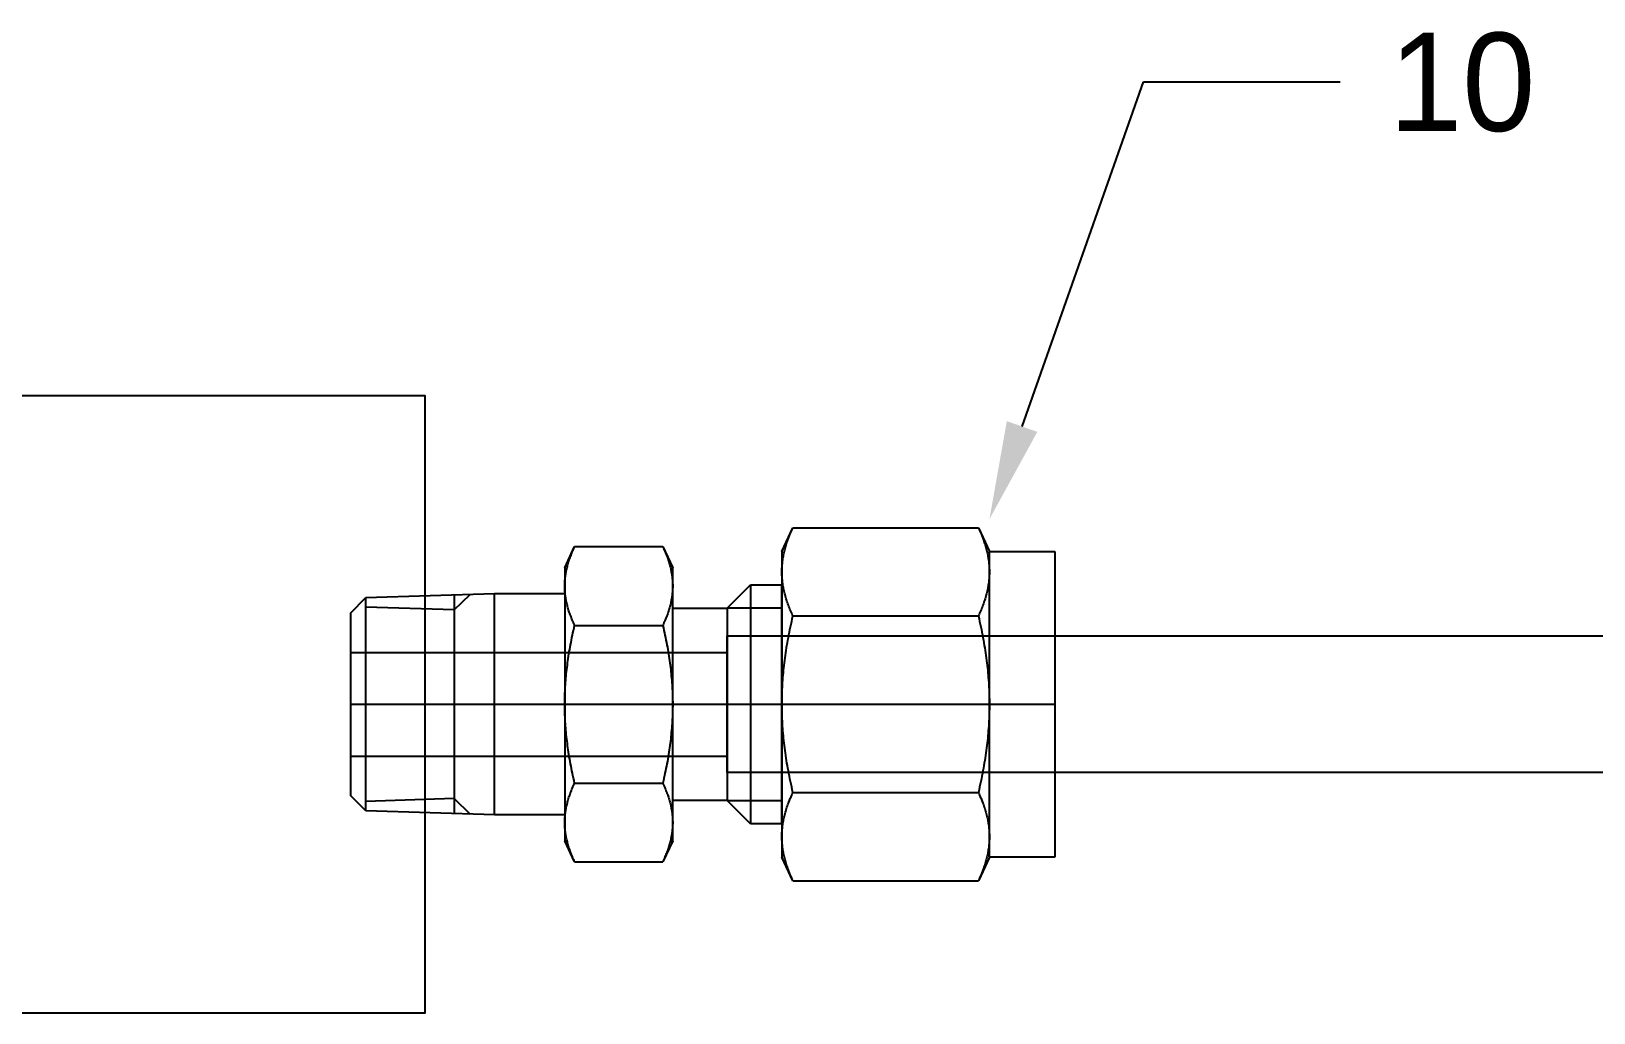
# Model space of a CAD drawing. Header units: inches. Extents: x 5.3 to 31.2, y 3.7 to 34.9.
# Drawn here: x 8.27 to 11.132, y 9.071 to 10.868 of the extents above; entities that cross this region are included whole.
import ezdxf
from ezdxf import colors
from ezdxf.entities.mleader import LeaderData, LeaderLine
from ezdxf.math import Vec2, Vec3

# ---------------------------------------------------------------- set-up
doc = ezdxf.new("R2010")
doc.units = ezdxf.units.IN
doc.header["$MEASUREMENT"] = 0
doc.linetypes.add('CENTER2', pattern=[28.575, 19.05, -3.175, 3.175, -3.175])
doc.linetypes.add('HIDDEN2', pattern=[4.7625, 3.175, -1.5875])
for name, color, linetype in [('.25 tubes', 170, 'Continuous'), ('NOTES', 1, 'Continuous'), ('Solenoids', 50, 'Continuous'), ('TRDETAIL2', 7, 'Continuous'), ('TRDETAIL3', 7, 'Continuous'), ('TRMODEL1', 7, 'Continuous'), ('TRMODEL3', 7, 'Continuous')]:
    doc.layers.add(name, color=color, linetype=linetype)

# ---------------------------------------------------------------- blocks, each defined once
blk = doc.blocks.new('SS-400-1-2')
at = {"layer": 'TRDETAIL2', "color": 6, "linetype": 'HIDDEN2'}
for p, q in [((-0.2321, 0), (-0.8321, 0)), ((-0.8321, 0), (-0.8321, -0.25)), ((-1.5221, -0.03), (-0.8321, -0.03)), ((-1.5221, -0.22), (-0.8321, -0.22)), ((-0.8321, -0.25), (-0.2321, -0.25))]:
    blk.add_line(p, q, dxfattribs=at)
at = {"layer": 'TRDETAIL3', "color": 4, "linetype": 'CENTER2'}
blk.add_line((-1.5221, -0.125), (-0.2321, -0.125), dxfattribs=at)
at = {"layer": 'TRMODEL1', "color": 7, "linetype": 'Continuous'}
for p, q in [((-0.7119, 0.1983), (-0.7321, 0.155)), ((-0.722, 0.1737), (-0.7228, 0.1714)), ((-0.7211, 0.1761), (-0.722, 0.1737)), ((-0.7203, 0.1785), (-0.7211, 0.1761)), ((-0.7193, 0.1809), (-0.7203, 0.1785)), ((-0.7184, 0.1833), (-0.7193, 0.1809)), ((-0.7174, 0.1858), (-0.7184, 0.1833)), ((-0.7164, 0.1882), (-0.7174, 0.1858)), ((-0.7153, 0.1907), (-0.7164, 0.1882)), ((-0.7142, 0.1932), (-0.7153, 0.1907)), ((-0.7131, 0.1958), (-0.7142, 0.1932)), ((-0.7119, 0.1983), (-0.7131, 0.1958)), ((-0.7119, 0.1983), (-0.3723, 0.1983)), ((-0.3711, 0.1958), (-0.3723, 0.1983)), ((-0.3521, 0.155), (-0.3723, 0.1983)), ((-0.37, 0.1932), (-0.3711, 0.1958)), ((-0.3689, 0.1907), (-0.37, 0.1932)), ((-0.3678, 0.1882), (-0.3689, 0.1907)), ((-0.3668, 0.1858), (-0.3678, 0.1882)), ((-0.3658, 0.1833), (-0.3668, 0.1858)), ((-0.3649, 0.1809), (-0.3658, 0.1833)), ((-0.364, 0.1785), (-0.3649, 0.1809)), ((-0.3631, 0.1761), (-0.364, 0.1785)), ((-0.3623, 0.1737), (-0.3631, 0.1761)), ((-0.3615, 0.1714), (-0.3623, 0.1737)), ((-1.1117, 0.1637), (-1.1297, 0.125)), ((-1.1199, 0.1439), (-1.1207, 0.1417)), ((-1.1191, 0.146), (-1.1199, 0.1439)), ((-1.1183, 0.1481), (-1.1191, 0.146)), ((-1.1175, 0.1503), (-1.1183, 0.1481)), ((-1.1166, 0.1525), (-1.1175, 0.1503)), ((-1.1157, 0.1547), (-1.1166, 0.1525)), ((-1.1147, 0.1569), (-1.1157, 0.1547)), ((-1.1138, 0.1591), (-1.1147, 0.1569)), ((-1.1127, 0.1614), (-1.1138, 0.1591)), ((-1.1117, 0.1637), (-1.1127, 0.1614)), ((-1.1117, 0.1637), (-0.9502, 0.1637)), ((-0.9491, 0.1614), (-0.9502, 0.1637)), ((-0.9321, 0.125), (-0.9502, 0.1637)), ((-0.9481, 0.1591), (-0.9491, 0.1614)), ((-0.9471, 0.1569), (-0.9481, 0.1591)), ((-0.9462, 0.1547), (-0.9471, 0.1569)), ((-0.9452, 0.1525), (-0.9462, 0.1547)), ((-0.9444, 0.1503), (-0.9452, 0.1525)), ((-0.9435, 0.1481), (-0.9444, 0.1503)), ((-0.9427, 0.146), (-0.9435, 0.1481)), ((-0.9419, 0.1439), (-0.9427, 0.146)), ((-0.9412, 0.1417), (-0.9419, 0.1439)), ((-0.7321, 0.1175), (-0.7321, 0.155)), ((-0.7298, 0.1441), (-0.7302, 0.1419)), ((-0.7294, 0.1463), (-0.7298, 0.1441)), ((-0.7289, 0.1485), (-0.7294, 0.1463)), ((-0.7285, 0.1508), (-0.7289, 0.1485)), ((-0.728, 0.153), (-0.7285, 0.1508)), ((-0.7274, 0.1553), (-0.728, 0.153)), ((-0.7269, 0.1576), (-0.7274, 0.1553)), ((-0.7263, 0.1598), (-0.7269, 0.1576)), ((-0.7256, 0.1621), (-0.7263, 0.1598)), ((-0.725, 0.1644), (-0.7256, 0.1621)), ((-0.7243, 0.1667), (-0.725, 0.1644)), ((-0.7235, 0.1691), (-0.7243, 0.1667)), ((-0.7228, 0.1714), (-0.7235, 0.1691)), ((-0.3607, 0.1691), (-0.3615, 0.1714)), ((-0.36, 0.1667), (-0.3607, 0.1691)), ((-0.3593, 0.1644), (-0.36, 0.1667)), ((-0.3586, 0.1621), (-0.3593, 0.1644)), ((-0.358, 0.1598), (-0.3586, 0.1621)), ((-0.3574, 0.1576), (-0.358, 0.1598)), ((-0.3568, 0.1553), (-0.3574, 0.1576)), ((-0.3563, 0.153), (-0.3568, 0.1553)), ((-0.3558, 0.1508), (-0.3563, 0.153)), ((-0.3553, 0.1485), (-0.3558, 0.1508)), ((-0.3549, 0.1463), (-0.3553, 0.1485)), ((-0.3545, 0.1441), (-0.3549, 0.1463)), ((-0.3541, 0.1419), (-0.3545, 0.1441)), ((-0.3521, 0.155), (-0.3521, 0.1175)), ((-0.2321, 0.155), (-0.3521, 0.155)), ((-0.2321, -0.405), (-0.2321, 0.155)), ((-1.1297, 0.0915), (-1.1297, 0.125)), ((-1.1276, 0.1152), (-1.128, 0.1133)), ((-1.1273, 0.1172), (-1.1276, 0.1152)), ((-1.1269, 0.1192), (-1.1273, 0.1172)), ((-1.1265, 0.1212), (-1.1269, 0.1192)), ((-1.126, 0.1232), (-1.1265, 0.1212)), ((-1.1255, 0.1253), (-1.126, 0.1232)), ((-1.125, 0.1273), (-1.1255, 0.1253)), ((-1.1245, 0.1293), (-1.125, 0.1273)), ((-1.1239, 0.1314), (-1.1245, 0.1293)), ((-1.1233, 0.1334), (-1.1239, 0.1314)), ((-1.1227, 0.1355), (-1.1233, 0.1334)), ((-1.1221, 0.1375), (-1.1227, 0.1355)), ((-1.1214, 0.1396), (-1.1221, 0.1375)), ((-1.1207, 0.1417), (-1.1214, 0.1396)), ((-0.9405, 0.1396), (-0.9412, 0.1417)), ((-0.9398, 0.1375), (-0.9405, 0.1396)), ((-0.9391, 0.1355), (-0.9398, 0.1375)), ((-0.9385, 0.1334), (-0.9391, 0.1355)), ((-0.9379, 0.1314), (-0.9385, 0.1334)), ((-0.9373, 0.1293), (-0.9379, 0.1314)), ((-0.9368, 0.1273), (-0.9373, 0.1293)), ((-0.9363, 0.1253), (-0.9368, 0.1273)), ((-0.9358, 0.1232), (-0.9363, 0.1253)), ((-0.9354, 0.1212), (-0.9358, 0.1232)), ((-0.935, 0.1192), (-0.9354, 0.1212)), ((-0.9346, 0.1172), (-0.935, 0.1192)), ((-0.9342, 0.1152), (-0.9346, 0.1172)), ((-0.9339, 0.1133), (-0.9342, 0.1152)), ((-0.9321, 0.125), (-0.9321, 0.0915)), ((-0.732, 0.1241), (-0.7321, 0.1219)), ((-0.7321, 0.1219), (-0.7321, 0.1197)), ((-0.7321, 0.1197), (-0.7321, 0.1175)), ((-0.7321, 0.1175), (-0.7321, 0.1153)), ((-0.7321, -0.125), (-0.7321, 0.1175)), ((-0.7321, 0.1153), (-0.7321, 0.113)), ((-0.7319, 0.1264), (-0.732, 0.1241)), ((-0.7317, 0.1286), (-0.7319, 0.1264)), ((-0.7315, 0.1308), (-0.7317, 0.1286)), ((-0.7313, 0.133), (-0.7315, 0.1308)), ((-0.7311, 0.1352), (-0.7313, 0.133)), ((-0.7308, 0.1374), (-0.7311, 0.1352)), ((-0.7305, 0.1396), (-0.7308, 0.1374)), ((-0.7302, 0.1419), (-0.7305, 0.1396)), ((-0.3537, 0.1396), (-0.3541, 0.1419)), ((-0.3534, 0.1374), (-0.3537, 0.1396)), ((-0.3532, 0.1352), (-0.3534, 0.1374)), ((-0.3529, 0.133), (-0.3532, 0.1352)), ((-0.3527, 0.1308), (-0.3529, 0.133)), ((-0.3525, 0.1286), (-0.3527, 0.1308)), ((-0.3524, 0.1264), (-0.3525, 0.1286)), ((-0.3523, 0.1241), (-0.3524, 0.1264)), ((-0.3522, 0.1219), (-0.3523, 0.1241)), ((-0.3521, 0.1197), (-0.3522, 0.1219)), ((-0.3522, 0.113), (-0.3521, 0.1153)), ((-0.3521, 0.1175), (-0.3521, 0.1197)), ((-0.3521, 0.1153), (-0.3521, 0.1175)), ((-0.3521, 0.1175), (-0.3521, -0.125)), ((-1.1296, 0.0975), (-1.1297, 0.0955)), ((-1.1297, 0.0955), (-1.1297, 0.0935)), ((-1.1297, 0.0935), (-1.1297, 0.0915)), ((-1.1297, 0.0915), (-1.1297, 0.0895)), ((-1.1297, -0.125), (-1.1297, 0.0915)), ((-1.1297, 0.0895), (-1.1297, 0.0875)), ((-1.1297, 0.0875), (-1.1296, 0.0856)), ((-1.1295, 0.0994), (-1.1296, 0.0975)), ((-1.1294, 0.1014), (-1.1295, 0.0994)), ((-1.1292, 0.1034), (-1.1294, 0.1014)), ((-1.129, 0.1053), (-1.1292, 0.1034)), ((-1.1288, 0.1073), (-1.129, 0.1053)), ((-1.1285, 0.1093), (-1.1288, 0.1073)), ((-1.1283, 0.1113), (-1.1285, 0.1093)), ((-1.128, 0.1133), (-1.1283, 0.1113)), ((-0.9336, 0.1113), (-0.9339, 0.1133)), ((-0.9333, 0.1093), (-0.9336, 0.1113)), ((-0.933, 0.1073), (-0.9333, 0.1093)), ((-0.9328, 0.1053), (-0.933, 0.1073)), ((-0.9326, 0.1034), (-0.9328, 0.1053)), ((-0.9325, 0.1014), (-0.9326, 0.1034)), ((-0.9324, 0.0994), (-0.9325, 0.1014)), ((-0.9323, 0.0975), (-0.9324, 0.0994)), ((-0.9322, 0.0955), (-0.9323, 0.0975)), ((-0.9323, 0.0856), (-0.9322, 0.0875)), ((-0.9321, 0.0935), (-0.9322, 0.0955)), ((-0.9322, 0.0875), (-0.9321, 0.0895)), ((-0.9321, 0.0915), (-0.9321, 0.0935)), ((-0.9321, 0.0915), (-0.9321, -0.125)), ((-0.9321, 0.0895), (-0.9321, 0.0915)), ((-0.7896, 0.0938), (-0.8321, 0.0512)), ((-0.7896, -0.3438), (-0.7896, 0.0938)), ((-0.7321, 0.0938), (-0.7896, 0.0938)), ((-0.7321, 0.113), (-0.732, 0.1108)), ((-0.7321, 0.0938), (-0.7321, -0.3438)), ((-0.732, 0.1108), (-0.7319, 0.1086)), ((-0.7319, 0.1086), (-0.7317, 0.1064)), ((-0.7317, 0.1064), (-0.7315, 0.1042)), ((-0.7315, 0.1042), (-0.7313, 0.102)), ((-0.7313, 0.102), (-0.7311, 0.0998)), ((-0.7311, 0.0998), (-0.7308, 0.0976)), ((-0.7308, 0.0976), (-0.7305, 0.0953)), ((-0.7305, 0.0953), (-0.7302, 0.0931)), ((-0.7302, 0.0931), (-0.7298, 0.0909)), ((-0.7298, 0.0909), (-0.7294, 0.0887)), ((-0.7294, 0.0887), (-0.7289, 0.0864)), ((-0.7289, 0.0864), (-0.7285, 0.0842)), ((-0.3558, 0.0842), (-0.3553, 0.0864)), ((-0.3553, 0.0864), (-0.3549, 0.0887)), ((-0.3549, 0.0887), (-0.3545, 0.0909)), ((-0.3545, 0.0909), (-0.3541, 0.0931)), ((-0.3541, 0.0931), (-0.3537, 0.0953)), ((-0.3537, 0.0953), (-0.3534, 0.0976)), ((-0.3534, 0.0976), (-0.3532, 0.0998)), ((-0.3532, 0.0998), (-0.3529, 0.102)), ((-0.3529, 0.102), (-0.3527, 0.1042)), ((-0.3527, 0.1042), (-0.3525, 0.1064)), ((-0.3525, 0.1064), (-0.3524, 0.1086)), ((-0.3524, 0.1086), (-0.3523, 0.1108)), ((-0.3523, 0.1108), (-0.3522, 0.113)), ((-1.4939, 0.0702), (-1.5221, 0.0419)), ((-1.2582, 0.0775), (-1.4939, 0.0702)), ((-1.4939, 0.0702), (-1.4939, -0.3202)), ((-1.3323, -0.3252), (-1.3323, 0.0752)), ((-1.2582, 0.0775), (-1.2582, -0.3275)), ((-1.1297, 0.0775), (-1.2582, 0.0775)), ((-1.1296, 0.0856), (-1.1295, 0.0836)), ((-1.1295, 0.0836), (-1.1294, 0.0816)), ((-1.1294, 0.0816), (-1.1292, 0.0796)), ((-1.1292, 0.0796), (-1.129, 0.0777)), ((-1.129, 0.0777), (-1.1288, 0.0757)), ((-1.1288, 0.0757), (-1.1285, 0.0737)), ((-1.1285, 0.0737), (-1.1283, 0.0717)), ((-1.1283, 0.0717), (-1.128, 0.0697)), ((-1.128, 0.0697), (-1.1276, 0.0678)), ((-1.1276, 0.0678), (-1.1273, 0.0658)), ((-1.1273, 0.0658), (-1.1269, 0.0638)), ((-1.1269, 0.0638), (-1.1265, 0.0618)), ((-1.1265, 0.0618), (-1.126, 0.0598)), ((-1.126, 0.0598), (-1.1255, 0.0578)), ((-1.1255, 0.0578), (-1.125, 0.0557)), ((-0.9368, 0.0557), (-0.9363, 0.0578)), ((-0.9363, 0.0578), (-0.9358, 0.0598)), ((-0.9358, 0.0598), (-0.9354, 0.0618)), ((-0.9354, 0.0618), (-0.935, 0.0638)), ((-0.935, 0.0638), (-0.9346, 0.0658)), ((-0.9346, 0.0658), (-0.9342, 0.0678)), ((-0.9342, 0.0678), (-0.9339, 0.0697)), ((-0.9339, 0.0697), (-0.9336, 0.0717)), ((-0.9336, 0.0717), (-0.9333, 0.0737)), ((-0.9333, 0.0737), (-0.933, 0.0757)), ((-0.933, 0.0757), (-0.9328, 0.0777)), ((-0.9328, 0.0777), (-0.9326, 0.0796)), ((-0.9326, 0.0796), (-0.9325, 0.0816)), ((-0.9325, 0.0816), (-0.9324, 0.0836)), ((-0.9324, 0.0836), (-0.9323, 0.0856)), ((-0.7285, 0.0842), (-0.728, 0.0819)), ((-0.728, 0.0819), (-0.7274, 0.0797)), ((-0.7274, 0.0797), (-0.7269, 0.0774)), ((-0.7269, 0.0774), (-0.7263, 0.0751)), ((-0.7263, 0.0751), (-0.7256, 0.0729)), ((-0.7256, 0.0729), (-0.725, 0.0706)), ((-0.725, 0.0706), (-0.7243, 0.0682)), ((-0.7243, 0.0682), (-0.7235, 0.0659)), ((-0.7235, 0.0659), (-0.7228, 0.0636)), ((-0.7228, 0.0636), (-0.722, 0.0612)), ((-0.722, 0.0612), (-0.7211, 0.0589)), ((-0.7211, 0.0589), (-0.7203, 0.0565)), ((-0.364, 0.0565), (-0.3631, 0.0589)), ((-0.3631, 0.0589), (-0.3623, 0.0612)), ((-0.3623, 0.0612), (-0.3615, 0.0636)), ((-0.3615, 0.0636), (-0.3607, 0.0659)), ((-0.3607, 0.0659), (-0.36, 0.0682)), ((-0.36, 0.0682), (-0.3593, 0.0706)), ((-0.3593, 0.0706), (-0.3586, 0.0729)), ((-0.3586, 0.0729), (-0.358, 0.0751)), ((-0.358, 0.0751), (-0.3574, 0.0774)), ((-0.3574, 0.0774), (-0.3568, 0.0797)), ((-0.3568, 0.0797), (-0.3563, 0.0819)), ((-0.3563, 0.0819), (-0.3558, 0.0842)), ((-1.5221, -0.2919), (-1.5221, 0.0419)), ((-1.125, 0.0557), (-1.1245, 0.0537)), ((-1.1245, 0.0537), (-1.1239, 0.0517)), ((-1.1239, 0.0517), (-1.1233, 0.0496)), ((-1.1233, 0.0496), (-1.1227, 0.0475)), ((-1.1227, 0.0475), (-1.1221, 0.0455)), ((-1.1221, 0.0455), (-1.1214, 0.0434)), ((-1.1214, 0.0434), (-1.1207, 0.0413)), ((-1.1207, 0.0413), (-1.1199, 0.0392)), ((-1.1199, 0.0392), (-1.1191, 0.037)), ((-1.1191, 0.037), (-1.1183, 0.0349)), ((-1.1183, 0.0349), (-1.1175, 0.0327)), ((-1.1175, 0.0327), (-1.1166, 0.0305)), ((-1.1166, 0.0305), (-1.1157, 0.0283)), ((-0.9462, 0.0283), (-0.9452, 0.0305)), ((-0.9452, 0.0305), (-0.9444, 0.0327)), ((-0.9444, 0.0327), (-0.9435, 0.0349)), ((-0.9435, 0.0349), (-0.9427, 0.037)), ((-0.9427, 0.037), (-0.9419, 0.0392)), ((-0.9419, 0.0392), (-0.9412, 0.0413)), ((-0.9412, 0.0413), (-0.9405, 0.0434)), ((-0.9405, 0.0434), (-0.9398, 0.0455)), ((-0.9398, 0.0455), (-0.9391, 0.0475)), ((-0.9391, 0.0475), (-0.9385, 0.0496)), ((-0.9385, 0.0496), (-0.9379, 0.0517)), ((-0.9379, 0.0517), (-0.9373, 0.0537)), ((-0.9373, 0.0537), (-0.9368, 0.0557)), ((-0.8321, 0.0512), (-0.9321, 0.0512)), ((-0.8321, -0.3012), (-0.8321, 0.0512)), ((-0.7203, 0.0565), (-0.7193, 0.0541)), ((-0.7193, 0.0541), (-0.7184, 0.0516)), ((-0.7184, 0.0516), (-0.7174, 0.0492)), ((-0.7174, 0.0492), (-0.7164, 0.0467)), ((-0.7164, 0.0467), (-0.7153, 0.0443)), ((-0.7153, 0.0443), (-0.7142, 0.0417)), ((-0.7142, 0.0417), (-0.7131, 0.0392)), ((-0.7131, 0.0315), (-0.7142, 0.0265)), ((-0.7131, 0.0392), (-0.7119, 0.0367)), ((-0.7119, 0.0367), (-0.7131, 0.0315)), ((-0.7119, 0.0367), (-0.3723, 0.0367)), ((-0.3723, 0.0367), (-0.3711, 0.0392)), ((-0.3711, 0.0315), (-0.3723, 0.0367)), ((-0.3711, 0.0392), (-0.37, 0.0417)), ((-0.37, 0.0265), (-0.3711, 0.0315)), ((-0.37, 0.0417), (-0.3689, 0.0443)), ((-0.3689, 0.0443), (-0.3678, 0.0467)), ((-0.3678, 0.0467), (-0.3668, 0.0492)), ((-0.3668, 0.0492), (-0.3658, 0.0516)), ((-0.3658, 0.0516), (-0.3649, 0.0541)), ((-0.3649, 0.0541), (-0.364, 0.0565)), ((-1.1157, 0.0013), (-1.1166, -0.0031)), ((-1.1157, 0.0283), (-1.1147, 0.0261)), ((-1.1147, 0.0058), (-1.1157, 0.0013)), ((-1.1147, 0.0261), (-1.1138, 0.0239)), ((-1.1138, 0.0103), (-1.1147, 0.0058)), ((-1.1138, 0.0239), (-1.1127, 0.0216)), ((-1.1127, 0.0148), (-1.1138, 0.0103)), ((-1.1127, 0.0216), (-1.1117, 0.0193)), ((-1.1117, 0.0193), (-1.1127, 0.0148)), ((-1.1117, 0.0193), (-0.9502, 0.0193)), ((-0.9502, 0.0193), (-0.9491, 0.0216)), ((-0.9491, 0.0148), (-0.9502, 0.0193)), ((-0.9491, 0.0216), (-0.9481, 0.0239)), ((-0.9481, 0.0103), (-0.9491, 0.0148)), ((-0.9481, 0.0239), (-0.9471, 0.0261)), ((-0.9471, 0.0058), (-0.9481, 0.0103)), ((-0.9471, 0.0261), (-0.9462, 0.0283)), ((-0.9462, 0.0013), (-0.9471, 0.0058)), ((-0.9452, -0.0031), (-0.9462, 0.0013)), ((-0.7193, 0.0018), (-0.7203, -0.003)), ((-0.7184, 0.0067), (-0.7193, 0.0018)), ((-0.7174, 0.0116), (-0.7184, 0.0067)), ((-0.7164, 0.0165), (-0.7174, 0.0116)), ((-0.7153, 0.0215), (-0.7164, 0.0165)), ((-0.7142, 0.0265), (-0.7153, 0.0215)), ((-0.3689, 0.0215), (-0.37, 0.0265)), ((-0.3678, 0.0165), (-0.3689, 0.0215)), ((-0.3668, 0.0116), (-0.3678, 0.0165)), ((-0.3658, 0.0067), (-0.3668, 0.0116)), ((-0.3649, 0.0018), (-0.3658, 0.0067)), ((-0.364, -0.003), (-0.3649, 0.0018)), ((-1.1207, -0.0245), (-1.1214, -0.0287)), ((-1.1199, -0.0203), (-1.1207, -0.0245)), ((-1.1191, -0.016), (-1.1199, -0.0203)), ((-1.1183, -0.0117), (-1.1191, -0.016)), ((-1.1175, -0.0074), (-1.1183, -0.0117)), ((-1.1166, -0.0031), (-1.1175, -0.0074)), ((-0.9444, -0.0074), (-0.9452, -0.0031)), ((-0.9435, -0.0117), (-0.9444, -0.0074)), ((-0.9427, -0.016), (-0.9435, -0.0117)), ((-0.9419, -0.0203), (-0.9427, -0.016)), ((-0.9412, -0.0245), (-0.9419, -0.0203)), ((-0.9405, -0.0287), (-0.9412, -0.0245)), ((-0.7243, -0.0265), (-0.725, -0.0311)), ((-0.7235, -0.0219), (-0.7243, -0.0265)), ((-0.7228, -0.0172), (-0.7235, -0.0219)), ((-0.722, -0.0125), (-0.7228, -0.0172)), ((-0.7211, -0.0077), (-0.722, -0.0125)), ((-0.7203, -0.003), (-0.7211, -0.0077)), ((-0.3631, -0.0077), (-0.364, -0.003)), ((-0.3623, -0.0125), (-0.3631, -0.0077)), ((-0.3615, -0.0172), (-0.3623, -0.0125)), ((-0.3607, -0.0219), (-0.3615, -0.0172)), ((-0.36, -0.0265), (-0.3607, -0.0219)), ((-0.3593, -0.0311), (-0.36, -0.0265)), ((-1.125, -0.0534), (-1.1255, -0.0575)), ((-1.1245, -0.0494), (-1.125, -0.0534)), ((-1.1239, -0.0453), (-1.1245, -0.0494)), ((-1.1233, -0.0412), (-1.1239, -0.0453)), ((-1.1227, -0.0371), (-1.1233, -0.0412)), ((-1.1221, -0.0329), (-1.1227, -0.0371)), ((-1.1214, -0.0287), (-1.1221, -0.0329)), ((-0.9398, -0.0329), (-0.9405, -0.0287)), ((-0.9391, -0.0371), (-0.9398, -0.0329)), ((-0.9385, -0.0412), (-0.9391, -0.0371)), ((-0.9379, -0.0453), (-0.9385, -0.0412)), ((-0.9373, -0.0494), (-0.9379, -0.0453)), ((-0.9368, -0.0534), (-0.9373, -0.0494)), ((-0.9363, -0.0575), (-0.9368, -0.0534)), ((-0.728, -0.0539), (-0.7285, -0.0584)), ((-0.7274, -0.0494), (-0.728, -0.0539)), ((-0.7269, -0.0449), (-0.7274, -0.0494)), ((-0.7263, -0.0403), (-0.7269, -0.0449)), ((-0.7256, -0.0357), (-0.7263, -0.0403)), ((-0.725, -0.0311), (-0.7256, -0.0357)), ((-0.3586, -0.0357), (-0.3593, -0.0311)), ((-0.358, -0.0403), (-0.3586, -0.0357)), ((-0.3574, -0.0449), (-0.358, -0.0403)), ((-0.3568, -0.0494), (-0.3574, -0.0449)), ((-0.3563, -0.0539), (-0.3568, -0.0494)), ((-0.3558, -0.0584), (-0.3563, -0.0539)), ((-1.1283, -0.0855), (-1.1285, -0.0894)), ((-1.128, -0.0815), (-1.1283, -0.0855)), ((-1.1276, -0.0775), (-1.128, -0.0815)), ((-1.1273, -0.0735), (-1.1276, -0.0775)), ((-1.1269, -0.0695), (-1.1273, -0.0735)), ((-1.1265, -0.0655), (-1.1269, -0.0695)), ((-1.126, -0.0615), (-1.1265, -0.0655)), ((-1.1255, -0.0575), (-1.126, -0.0615)), ((-0.9358, -0.0615), (-0.9363, -0.0575)), ((-0.9354, -0.0655), (-0.9358, -0.0615)), ((-0.935, -0.0695), (-0.9354, -0.0655)), ((-0.9346, -0.0735), (-0.935, -0.0695)), ((-0.9342, -0.0775), (-0.9346, -0.0735)), ((-0.9339, -0.0815), (-0.9342, -0.0775)), ((-0.9336, -0.0855), (-0.9339, -0.0815)), ((-0.9333, -0.0894), (-0.9336, -0.0855)), ((-0.7308, -0.0851), (-0.7311, -0.0896)), ((-0.7305, -0.0807), (-0.7308, -0.0851)), ((-0.7302, -0.0763), (-0.7305, -0.0807)), ((-0.7298, -0.0718), (-0.7302, -0.0763)), ((-0.7294, -0.0674), (-0.7298, -0.0718)), ((-0.7289, -0.0629), (-0.7294, -0.0674)), ((-0.7285, -0.0584), (-0.7289, -0.0629)), ((-0.3553, -0.0629), (-0.3558, -0.0584)), ((-0.3549, -0.0674), (-0.3553, -0.0629)), ((-0.3545, -0.0718), (-0.3549, -0.0674)), ((-0.3541, -0.0763), (-0.3545, -0.0718)), ((-0.3537, -0.0807), (-0.3541, -0.0763)), ((-0.3534, -0.0851), (-0.3537, -0.0807)), ((-0.3532, -0.0896), (-0.3534, -0.0851)), ((-1.1296, -0.1131), (-1.1297, -0.1171)), ((-1.1295, -0.1092), (-1.1296, -0.1131)), ((-1.1294, -0.1052), (-1.1295, -0.1092)), ((-1.1292, -0.1013), (-1.1294, -0.1052)), ((-1.129, -0.0973), (-1.1292, -0.1013)), ((-1.1288, -0.0934), (-1.129, -0.0973)), ((-1.1285, -0.0894), (-1.1288, -0.0934)), ((-0.933, -0.0934), (-0.9333, -0.0894)), ((-0.9328, -0.0973), (-0.933, -0.0934)), ((-0.9326, -0.1013), (-0.9328, -0.0973)), ((-0.9325, -0.1052), (-0.9326, -0.1013)), ((-0.9324, -0.1092), (-0.9325, -0.1052)), ((-0.9323, -0.1131), (-0.9324, -0.1092)), ((-0.9322, -0.1171), (-0.9323, -0.1131)), ((-0.732, -0.1117), (-0.7321, -0.1161)), ((-0.7319, -0.1073), (-0.732, -0.1117)), ((-0.7317, -0.1028), (-0.7319, -0.1073)), ((-0.7315, -0.0984), (-0.7317, -0.1028)), ((-0.7313, -0.094), (-0.7315, -0.0984)), ((-0.7311, -0.0896), (-0.7313, -0.094)), ((-0.3529, -0.094), (-0.3532, -0.0896)), ((-0.3527, -0.0984), (-0.3529, -0.094)), ((-0.3525, -0.1028), (-0.3527, -0.0984)), ((-0.3524, -0.1073), (-0.3525, -0.1028)), ((-0.3523, -0.1117), (-0.3524, -0.1073)), ((-0.3522, -0.1161), (-0.3523, -0.1117)), ((-1.1297, -0.1171), (-1.1297, -0.121)), ((-1.1297, -0.121), (-1.1297, -0.125)), ((-1.1297, -0.125), (-1.1297, -0.129)), ((-1.1297, -0.3415), (-1.1297, -0.125)), ((-1.1297, -0.129), (-1.1297, -0.1329)), ((-1.1297, -0.1329), (-1.1296, -0.1369)), ((-1.1296, -0.1369), (-1.1295, -0.1408)), ((-1.1295, -0.1408), (-1.1294, -0.1448)), ((-0.9325, -0.1448), (-0.9324, -0.1408)), ((-0.9324, -0.1408), (-0.9323, -0.1369)), ((-0.9323, -0.1369), (-0.9322, -0.1329)), ((-0.9321, -0.121), (-0.9322, -0.1171)), ((-0.9322, -0.1329), (-0.9321, -0.129)), ((-0.9321, -0.125), (-0.9321, -0.121)), ((-0.9321, -0.125), (-0.9321, -0.3415)), ((-0.9321, -0.129), (-0.9321, -0.125)), ((-0.7321, -0.1161), (-0.7321, -0.1206)), ((-0.7321, -0.1206), (-0.7321, -0.125)), ((-0.7321, -0.125), (-0.7321, -0.1294)), ((-0.7321, -0.3675), (-0.7321, -0.125)), ((-0.7321, -0.1294), (-0.7321, -0.1339)), ((-0.7321, -0.1339), (-0.732, -0.1383)), ((-0.732, -0.1383), (-0.7319, -0.1427)), ((-0.7319, -0.1427), (-0.7317, -0.1472)), ((-0.3525, -0.1472), (-0.3524, -0.1427)), ((-0.3524, -0.1427), (-0.3523, -0.1383)), ((-0.3523, -0.1383), (-0.3522, -0.1339)), ((-0.3521, -0.1206), (-0.3522, -0.1161)), ((-0.3522, -0.1339), (-0.3521, -0.1294)), ((-0.3521, -0.125), (-0.3521, -0.1206)), ((-0.3521, -0.125), (-0.3521, -0.3675)), ((-0.3521, -0.1294), (-0.3521, -0.125)), ((-1.1294, -0.1448), (-1.1292, -0.1487)), ((-1.1292, -0.1487), (-1.129, -0.1527)), ((-1.129, -0.1527), (-1.1288, -0.1566)), ((-1.1288, -0.1566), (-1.1285, -0.1606)), ((-1.1285, -0.1606), (-1.1283, -0.1645)), ((-1.1283, -0.1645), (-1.128, -0.1685)), ((-1.128, -0.1685), (-1.1276, -0.1725)), ((-0.9342, -0.1725), (-0.9339, -0.1685)), ((-0.9339, -0.1685), (-0.9336, -0.1645)), ((-0.9336, -0.1645), (-0.9333, -0.1606)), ((-0.9333, -0.1606), (-0.933, -0.1566)), ((-0.933, -0.1566), (-0.9328, -0.1527)), ((-0.9328, -0.1527), (-0.9326, -0.1487)), ((-0.9326, -0.1487), (-0.9325, -0.1448)), ((-0.7317, -0.1472), (-0.7315, -0.1516)), ((-0.7315, -0.1516), (-0.7313, -0.156)), ((-0.7313, -0.156), (-0.7311, -0.1604)), ((-0.7311, -0.1604), (-0.7308, -0.1649)), ((-0.7308, -0.1649), (-0.7305, -0.1693)), ((-0.7305, -0.1693), (-0.7302, -0.1737)), ((-0.3541, -0.1737), (-0.3537, -0.1693)), ((-0.3537, -0.1693), (-0.3534, -0.1649)), ((-0.3534, -0.1649), (-0.3532, -0.1604)), ((-0.3532, -0.1604), (-0.3529, -0.156)), ((-0.3529, -0.156), (-0.3527, -0.1516)), ((-0.3527, -0.1516), (-0.3525, -0.1472)), ((-1.1276, -0.1725), (-1.1273, -0.1765)), ((-1.1273, -0.1765), (-1.1269, -0.1805)), ((-1.1269, -0.1805), (-1.1265, -0.1845)), ((-1.1265, -0.1845), (-1.126, -0.1885)), ((-1.126, -0.1885), (-1.1255, -0.1925)), ((-1.1255, -0.1925), (-1.125, -0.1966)), ((-1.125, -0.1966), (-1.1245, -0.2006)), ((-0.9373, -0.2006), (-0.9368, -0.1966)), ((-0.9368, -0.1966), (-0.9363, -0.1925)), ((-0.9363, -0.1925), (-0.9358, -0.1885)), ((-0.9358, -0.1885), (-0.9354, -0.1845)), ((-0.9354, -0.1845), (-0.935, -0.1805)), ((-0.935, -0.1805), (-0.9346, -0.1765)), ((-0.9346, -0.1765), (-0.9342, -0.1725)), ((-0.7302, -0.1737), (-0.7298, -0.1782)), ((-0.7298, -0.1782), (-0.7294, -0.1826)), ((-0.7294, -0.1826), (-0.7289, -0.1871)), ((-0.7289, -0.1871), (-0.7285, -0.1916)), ((-0.7285, -0.1916), (-0.728, -0.1961)), ((-0.728, -0.1961), (-0.7274, -0.2006)), ((-0.3568, -0.2006), (-0.3563, -0.1961)), ((-0.3563, -0.1961), (-0.3558, -0.1916)), ((-0.3558, -0.1916), (-0.3553, -0.1871)), ((-0.3553, -0.1871), (-0.3549, -0.1826)), ((-0.3549, -0.1826), (-0.3545, -0.1782)), ((-0.3545, -0.1782), (-0.3541, -0.1737)), ((-1.1245, -0.2006), (-1.1239, -0.2047)), ((-1.1239, -0.2047), (-1.1233, -0.2088)), ((-1.1233, -0.2088), (-1.1227, -0.2129)), ((-1.1227, -0.2129), (-1.1221, -0.2171)), ((-1.1221, -0.2171), (-1.1214, -0.2213)), ((-1.1214, -0.2213), (-1.1207, -0.2255)), ((-1.1207, -0.2255), (-1.1199, -0.2297)), ((-0.9419, -0.2297), (-0.9412, -0.2255)), ((-0.9412, -0.2255), (-0.9405, -0.2213)), ((-0.9405, -0.2213), (-0.9398, -0.2171)), ((-0.9398, -0.2171), (-0.9391, -0.2129)), ((-0.9391, -0.2129), (-0.9385, -0.2088)), ((-0.9385, -0.2088), (-0.9379, -0.2047)), ((-0.9379, -0.2047), (-0.9373, -0.2006)), ((-0.7274, -0.2006), (-0.7269, -0.2051)), ((-0.7269, -0.2051), (-0.7263, -0.2097)), ((-0.7263, -0.2097), (-0.7256, -0.2143)), ((-0.7256, -0.2143), (-0.725, -0.2189)), ((-0.725, -0.2189), (-0.7243, -0.2235)), ((-0.7243, -0.2235), (-0.7235, -0.2281)), ((-0.7235, -0.2281), (-0.7228, -0.2328)), ((-0.3615, -0.2328), (-0.3607, -0.2281)), ((-0.3607, -0.2281), (-0.36, -0.2235)), ((-0.36, -0.2235), (-0.3593, -0.2189)), ((-0.3593, -0.2189), (-0.3586, -0.2143)), ((-0.3586, -0.2143), (-0.358, -0.2097)), ((-0.358, -0.2097), (-0.3574, -0.2051)), ((-0.3574, -0.2051), (-0.3568, -0.2006)), ((-1.1199, -0.2297), (-1.1191, -0.234)), ((-1.1191, -0.234), (-1.1183, -0.2383)), ((-1.1183, -0.2383), (-1.1175, -0.2426)), ((-1.1175, -0.2426), (-1.1166, -0.2469)), ((-1.1166, -0.2469), (-1.1157, -0.2513)), ((-1.1157, -0.2513), (-1.1147, -0.2558)), ((-1.1147, -0.2558), (-1.1138, -0.2603)), ((-0.9481, -0.2603), (-0.9471, -0.2558)), ((-0.9471, -0.2558), (-0.9462, -0.2513)), ((-0.9462, -0.2513), (-0.9452, -0.2469)), ((-0.9452, -0.2469), (-0.9444, -0.2426)), ((-0.9444, -0.2426), (-0.9435, -0.2383)), ((-0.9435, -0.2383), (-0.9427, -0.234)), ((-0.9427, -0.234), (-0.9419, -0.2297)), ((-0.7228, -0.2328), (-0.722, -0.2375)), ((-0.722, -0.2375), (-0.7211, -0.2423)), ((-0.7211, -0.2423), (-0.7203, -0.247)), ((-0.7203, -0.247), (-0.7193, -0.2518)), ((-0.7193, -0.2518), (-0.7184, -0.2567)), ((-0.7184, -0.2567), (-0.7174, -0.2616)), ((-0.3668, -0.2616), (-0.3658, -0.2567)), ((-0.3658, -0.2567), (-0.3649, -0.2518)), ((-0.3649, -0.2518), (-0.364, -0.247)), ((-0.364, -0.247), (-0.3631, -0.2423)), ((-0.3631, -0.2423), (-0.3623, -0.2375)), ((-0.3623, -0.2375), (-0.3615, -0.2328)), ((-1.1183, -0.2849), (-1.1191, -0.287)), ((-1.1175, -0.2827), (-1.1183, -0.2849)), ((-1.1166, -0.2805), (-1.1175, -0.2827)), ((-1.1157, -0.2783), (-1.1166, -0.2805)), ((-1.1147, -0.2761), (-1.1157, -0.2783)), ((-1.1138, -0.2739), (-1.1147, -0.2761)), ((-1.1138, -0.2603), (-1.1127, -0.2648)), ((-1.1127, -0.2716), (-1.1138, -0.2739)), ((-1.1127, -0.2648), (-1.1117, -0.2693)), ((-1.1117, -0.2693), (-1.1127, -0.2716)), ((-1.1117, -0.2693), (-0.9502, -0.2693)), ((-0.9502, -0.2693), (-0.9491, -0.2648)), ((-0.9491, -0.2716), (-0.9502, -0.2693)), ((-0.9491, -0.2648), (-0.9481, -0.2603)), ((-0.9481, -0.2739), (-0.9491, -0.2716)), ((-0.9471, -0.2761), (-0.9481, -0.2739)), ((-0.9462, -0.2783), (-0.9471, -0.2761)), ((-0.9452, -0.2805), (-0.9462, -0.2783)), ((-0.9444, -0.2827), (-0.9452, -0.2805)), ((-0.9435, -0.2849), (-0.9444, -0.2827)), ((-0.9427, -0.287), (-0.9435, -0.2849)), ((-0.7174, -0.2616), (-0.7164, -0.2665)), ((-0.7164, -0.2665), (-0.7153, -0.2715)), ((-0.7153, -0.2715), (-0.7142, -0.2765)), ((-0.7142, -0.2765), (-0.7131, -0.2815)), ((-0.7131, -0.2815), (-0.7119, -0.2867)), ((-0.3723, -0.2867), (-0.3711, -0.2815)), ((-0.3711, -0.2815), (-0.37, -0.2765)), ((-0.37, -0.2765), (-0.3689, -0.2715)), ((-0.3689, -0.2715), (-0.3678, -0.2665)), ((-0.3678, -0.2665), (-0.3668, -0.2616)), ((-1.5221, -0.2919), (-1.4939, -0.3202)), ((-1.1269, -0.3138), (-1.1273, -0.3158)), ((-1.1265, -0.3118), (-1.1269, -0.3138)), ((-1.126, -0.3098), (-1.1265, -0.3118)), ((-1.1255, -0.3078), (-1.126, -0.3098)), ((-1.125, -0.3057), (-1.1255, -0.3078)), ((-1.1245, -0.3037), (-1.125, -0.3057)), ((-1.1239, -0.3017), (-1.1245, -0.3037)), ((-1.1233, -0.2996), (-1.1239, -0.3017)), ((-1.1227, -0.2975), (-1.1233, -0.2996)), ((-1.1221, -0.2955), (-1.1227, -0.2975)), ((-1.1214, -0.2934), (-1.1221, -0.2955)), ((-1.1207, -0.2913), (-1.1214, -0.2934)), ((-1.1199, -0.2892), (-1.1207, -0.2913)), ((-1.1191, -0.287), (-1.1199, -0.2892)), ((-0.9419, -0.2892), (-0.9427, -0.287)), ((-0.9412, -0.2913), (-0.9419, -0.2892)), ((-0.9405, -0.2934), (-0.9412, -0.2913)), ((-0.9398, -0.2955), (-0.9405, -0.2934)), ((-0.9391, -0.2975), (-0.9398, -0.2955)), ((-0.9385, -0.2996), (-0.9391, -0.2975)), ((-0.9379, -0.3017), (-0.9385, -0.2996)), ((-0.9373, -0.3037), (-0.9379, -0.3017)), ((-0.9368, -0.3057), (-0.9373, -0.3037)), ((-0.9363, -0.3078), (-0.9368, -0.3057)), ((-0.9358, -0.3098), (-0.9363, -0.3078)), ((-0.9354, -0.3118), (-0.9358, -0.3098)), ((-0.935, -0.3138), (-0.9354, -0.3118)), ((-0.9346, -0.3158), (-0.935, -0.3138)), ((-0.9321, -0.3012), (-0.8321, -0.3012)), ((-0.8321, -0.3012), (-0.7896, -0.3438)), ((-0.7228, -0.3136), (-0.7235, -0.3159)), ((-0.722, -0.3112), (-0.7228, -0.3136)), ((-0.7211, -0.3089), (-0.722, -0.3112)), ((-0.7203, -0.3065), (-0.7211, -0.3089)), ((-0.7193, -0.3041), (-0.7203, -0.3065)), ((-0.7184, -0.3016), (-0.7193, -0.3041)), ((-0.7174, -0.2992), (-0.7184, -0.3016)), ((-0.7164, -0.2967), (-0.7174, -0.2992)), ((-0.7153, -0.2943), (-0.7164, -0.2967)), ((-0.7142, -0.2917), (-0.7153, -0.2943)), ((-0.7131, -0.2892), (-0.7142, -0.2917)), ((-0.7119, -0.2867), (-0.7131, -0.2892)), ((-0.7119, -0.2867), (-0.3723, -0.2867)), ((-0.3711, -0.2892), (-0.3723, -0.2867)), ((-0.37, -0.2917), (-0.3711, -0.2892)), ((-0.3689, -0.2943), (-0.37, -0.2917)), ((-0.3678, -0.2967), (-0.3689, -0.2943)), ((-0.3668, -0.2992), (-0.3678, -0.2967)), ((-0.3658, -0.3016), (-0.3668, -0.2992)), ((-0.3649, -0.3041), (-0.3658, -0.3016)), ((-0.364, -0.3065), (-0.3649, -0.3041)), ((-0.3631, -0.3089), (-0.364, -0.3065)), ((-0.3623, -0.3112), (-0.3631, -0.3089)), ((-0.3615, -0.3136), (-0.3623, -0.3112)), ((-0.3607, -0.3159), (-0.3615, -0.3136)), ((-1.4939, -0.3202), (-1.2582, -0.3275)), ((-1.2582, -0.3275), (-1.1297, -0.3275)), ((-1.1296, -0.3356), (-1.1297, -0.3375)), ((-1.1297, -0.3375), (-1.1297, -0.3395)), ((-1.1297, -0.3395), (-1.1297, -0.3415)), ((-1.1297, -0.3415), (-1.1297, -0.3435)), ((-1.1297, -0.375), (-1.1297, -0.3415)), ((-1.1295, -0.3336), (-1.1296, -0.3356)), ((-1.1294, -0.3316), (-1.1295, -0.3336)), ((-1.1292, -0.3296), (-1.1294, -0.3316)), ((-1.129, -0.3277), (-1.1292, -0.3296)), ((-1.1288, -0.3257), (-1.129, -0.3277)), ((-1.1285, -0.3237), (-1.1288, -0.3257)), ((-1.1283, -0.3217), (-1.1285, -0.3237)), ((-1.128, -0.3197), (-1.1283, -0.3217)), ((-1.1276, -0.3178), (-1.128, -0.3197)), ((-1.1273, -0.3158), (-1.1276, -0.3178)), ((-0.9342, -0.3178), (-0.9346, -0.3158)), ((-0.9339, -0.3197), (-0.9342, -0.3178)), ((-0.9336, -0.3217), (-0.9339, -0.3197)), ((-0.9333, -0.3237), (-0.9336, -0.3217)), ((-0.933, -0.3257), (-0.9333, -0.3237)), ((-0.9328, -0.3277), (-0.933, -0.3257)), ((-0.9326, -0.3296), (-0.9328, -0.3277)), ((-0.9325, -0.3316), (-0.9326, -0.3296)), ((-0.9324, -0.3336), (-0.9325, -0.3316)), ((-0.9323, -0.3356), (-0.9324, -0.3336)), ((-0.9322, -0.3375), (-0.9323, -0.3356)), ((-0.9321, -0.3395), (-0.9322, -0.3375)), ((-0.9321, -0.3415), (-0.9321, -0.3395)), ((-0.9321, -0.3415), (-0.9321, -0.375)), ((-0.9321, -0.3435), (-0.9321, -0.3415)), ((-0.7302, -0.3431), (-0.7305, -0.3453)), ((-0.7298, -0.3409), (-0.7302, -0.3431)), ((-0.7294, -0.3387), (-0.7298, -0.3409)), ((-0.7289, -0.3364), (-0.7294, -0.3387)), ((-0.7285, -0.3342), (-0.7289, -0.3364)), ((-0.728, -0.3319), (-0.7285, -0.3342)), ((-0.7274, -0.3297), (-0.728, -0.3319)), ((-0.7269, -0.3274), (-0.7274, -0.3297)), ((-0.7263, -0.3251), (-0.7269, -0.3274)), ((-0.7256, -0.3229), (-0.7263, -0.3251)), ((-0.725, -0.3206), (-0.7256, -0.3229)), ((-0.7243, -0.3182), (-0.725, -0.3206)), ((-0.7235, -0.3159), (-0.7243, -0.3182)), ((-0.36, -0.3182), (-0.3607, -0.3159)), ((-0.3593, -0.3206), (-0.36, -0.3182)), ((-0.3586, -0.3229), (-0.3593, -0.3206)), ((-0.358, -0.3251), (-0.3586, -0.3229)), ((-0.3574, -0.3274), (-0.358, -0.3251)), ((-0.3568, -0.3297), (-0.3574, -0.3274)), ((-0.3563, -0.3319), (-0.3568, -0.3297)), ((-0.3558, -0.3342), (-0.3563, -0.3319)), ((-0.3553, -0.3364), (-0.3558, -0.3342)), ((-0.3549, -0.3387), (-0.3553, -0.3364)), ((-0.3545, -0.3409), (-0.3549, -0.3387)), ((-0.3541, -0.3431), (-0.3545, -0.3409)), ((-0.3537, -0.3453), (-0.3541, -0.3431)), ((-1.1297, -0.3435), (-1.1297, -0.3455)), ((-1.1297, -0.3455), (-1.1296, -0.3475)), ((-1.1296, -0.3475), (-1.1295, -0.3494)), ((-1.1295, -0.3494), (-1.1294, -0.3514)), ((-1.1294, -0.3514), (-1.1292, -0.3534)), ((-1.1292, -0.3534), (-1.129, -0.3553)), ((-1.129, -0.3553), (-1.1288, -0.3573)), ((-1.1288, -0.3573), (-1.1285, -0.3593)), ((-1.1285, -0.3593), (-1.1283, -0.3613)), ((-1.1283, -0.3613), (-1.128, -0.3633)), ((-1.128, -0.3633), (-1.1276, -0.3652)), ((-1.1276, -0.3652), (-1.1273, -0.3672)), ((-1.1273, -0.3672), (-1.1269, -0.3692)), ((-1.1269, -0.3692), (-1.1265, -0.3712)), ((-1.1265, -0.3712), (-1.126, -0.3732)), ((-0.9358, -0.3732), (-0.9354, -0.3712)), ((-0.9354, -0.3712), (-0.935, -0.3692)), ((-0.935, -0.3692), (-0.9346, -0.3672)), ((-0.9346, -0.3672), (-0.9342, -0.3652)), ((-0.9342, -0.3652), (-0.9339, -0.3633)), ((-0.9339, -0.3633), (-0.9336, -0.3613)), ((-0.9336, -0.3613), (-0.9333, -0.3593)), ((-0.9333, -0.3593), (-0.933, -0.3573)), ((-0.933, -0.3573), (-0.9328, -0.3553)), ((-0.9328, -0.3553), (-0.9326, -0.3534)), ((-0.9326, -0.3534), (-0.9325, -0.3514)), ((-0.9325, -0.3514), (-0.9324, -0.3494)), ((-0.9324, -0.3494), (-0.9323, -0.3475)), ((-0.9323, -0.3475), (-0.9322, -0.3455)), ((-0.9322, -0.3455), (-0.9321, -0.3435)), ((-0.7896, -0.3438), (-0.7321, -0.3438)), ((-0.732, -0.3608), (-0.7321, -0.363)), ((-0.7321, -0.363), (-0.7321, -0.3653)), ((-0.7321, -0.3653), (-0.7321, -0.3675)), ((-0.7321, -0.3675), (-0.7321, -0.3697)), ((-0.7321, -0.405), (-0.7321, -0.3675)), ((-0.7321, -0.3697), (-0.7321, -0.3719)), ((-0.7321, -0.3719), (-0.732, -0.3741)), ((-0.7319, -0.3586), (-0.732, -0.3608)), ((-0.7317, -0.3564), (-0.7319, -0.3586)), ((-0.7315, -0.3542), (-0.7317, -0.3564)), ((-0.7313, -0.352), (-0.7315, -0.3542)), ((-0.7311, -0.3498), (-0.7313, -0.352)), ((-0.7308, -0.3476), (-0.7311, -0.3498)), ((-0.7305, -0.3453), (-0.7308, -0.3476)), ((-0.3534, -0.3476), (-0.3537, -0.3453)), ((-0.3532, -0.3498), (-0.3534, -0.3476)), ((-0.3529, -0.352), (-0.3532, -0.3498)), ((-0.3527, -0.3542), (-0.3529, -0.352)), ((-0.3525, -0.3564), (-0.3527, -0.3542)), ((-0.3524, -0.3586), (-0.3525, -0.3564)), ((-0.3523, -0.3608), (-0.3524, -0.3586)), ((-0.3522, -0.363), (-0.3523, -0.3608)), ((-0.3523, -0.3741), (-0.3522, -0.3719)), ((-0.3521, -0.3653), (-0.3522, -0.363)), ((-0.3522, -0.3719), (-0.3521, -0.3697)), ((-0.3521, -0.3675), (-0.3521, -0.3653)), ((-0.3521, -0.3675), (-0.3521, -0.405)), ((-0.3521, -0.3697), (-0.3521, -0.3675)), ((-1.1297, -0.375), (-1.1117, -0.4137)), ((-1.126, -0.3732), (-1.1255, -0.3753)), ((-1.1255, -0.3753), (-1.125, -0.3773)), ((-1.125, -0.3773), (-1.1245, -0.3793)), ((-1.1245, -0.3793), (-1.1239, -0.3814)), ((-1.1239, -0.3814), (-1.1233, -0.3834)), ((-1.1233, -0.3834), (-1.1227, -0.3855)), ((-1.1227, -0.3855), (-1.1221, -0.3875)), ((-1.1221, -0.3875), (-1.1214, -0.3896)), ((-1.1214, -0.3896), (-1.1207, -0.3917)), ((-1.1207, -0.3917), (-1.1199, -0.3939)), ((-1.1199, -0.3939), (-1.1191, -0.396)), ((-1.1191, -0.396), (-1.1183, -0.3981)), ((-1.1183, -0.3981), (-1.1175, -0.4003)), ((-1.1175, -0.4003), (-1.1166, -0.4025)), ((-0.9502, -0.4137), (-0.9321, -0.375)), ((-0.9452, -0.4025), (-0.9444, -0.4003)), ((-0.9444, -0.4003), (-0.9435, -0.3981)), ((-0.9435, -0.3981), (-0.9427, -0.396)), ((-0.9427, -0.396), (-0.9419, -0.3939)), ((-0.9419, -0.3939), (-0.9412, -0.3917)), ((-0.9412, -0.3917), (-0.9405, -0.3896)), ((-0.9405, -0.3896), (-0.9398, -0.3875)), ((-0.9398, -0.3875), (-0.9391, -0.3855)), ((-0.9391, -0.3855), (-0.9385, -0.3834)), ((-0.9385, -0.3834), (-0.9379, -0.3814)), ((-0.9379, -0.3814), (-0.9373, -0.3793)), ((-0.9373, -0.3793), (-0.9368, -0.3773)), ((-0.9368, -0.3773), (-0.9363, -0.3753)), ((-0.9363, -0.3753), (-0.9358, -0.3732)), ((-0.732, -0.3741), (-0.7319, -0.3764)), ((-0.7319, -0.3764), (-0.7317, -0.3786)), ((-0.7317, -0.3786), (-0.7315, -0.3808)), ((-0.7315, -0.3808), (-0.7313, -0.383)), ((-0.7313, -0.383), (-0.7311, -0.3852)), ((-0.7311, -0.3852), (-0.7308, -0.3874)), ((-0.7308, -0.3874), (-0.7305, -0.3896)), ((-0.7305, -0.3896), (-0.7302, -0.3919)), ((-0.7302, -0.3919), (-0.7298, -0.3941)), ((-0.7298, -0.3941), (-0.7294, -0.3963)), ((-0.7294, -0.3963), (-0.7289, -0.3985)), ((-0.7289, -0.3985), (-0.7285, -0.4008)), ((-0.3558, -0.4008), (-0.3553, -0.3985)), ((-0.3553, -0.3985), (-0.3549, -0.3963)), ((-0.3549, -0.3963), (-0.3545, -0.3941)), ((-0.3545, -0.3941), (-0.3541, -0.3919)), ((-0.3541, -0.3919), (-0.3537, -0.3896)), ((-0.3537, -0.3896), (-0.3534, -0.3874)), ((-0.3534, -0.3874), (-0.3532, -0.3852)), ((-0.3532, -0.3852), (-0.3529, -0.383)), ((-0.3529, -0.383), (-0.3527, -0.3808)), ((-0.3527, -0.3808), (-0.3525, -0.3786)), ((-0.3525, -0.3786), (-0.3524, -0.3764)), ((-0.3524, -0.3764), (-0.3523, -0.3741)), ((-1.1166, -0.4025), (-1.1157, -0.4047)), ((-1.1157, -0.4047), (-1.1147, -0.4069)), ((-1.1147, -0.4069), (-1.1138, -0.4091)), ((-1.1138, -0.4091), (-1.1127, -0.4114)), ((-1.1127, -0.4114), (-1.1117, -0.4137)), ((-1.1117, -0.4137), (-0.9502, -0.4137)), ((-0.9502, -0.4137), (-0.9491, -0.4114)), ((-0.9491, -0.4114), (-0.9481, -0.4091)), ((-0.9481, -0.4091), (-0.9471, -0.4069)), ((-0.9471, -0.4069), (-0.9462, -0.4047)), ((-0.9462, -0.4047), (-0.9452, -0.4025)), ((-0.7321, -0.405), (-0.7119, -0.4483)), ((-0.7285, -0.4008), (-0.728, -0.403)), ((-0.728, -0.403), (-0.7274, -0.4053)), ((-0.7274, -0.4053), (-0.7269, -0.4076)), ((-0.7269, -0.4076), (-0.7263, -0.4098)), ((-0.7263, -0.4098), (-0.7256, -0.4121)), ((-0.7256, -0.4121), (-0.725, -0.4144)), ((-0.725, -0.4144), (-0.7243, -0.4167)), ((-0.7243, -0.4167), (-0.7235, -0.4191)), ((-0.7235, -0.4191), (-0.7228, -0.4214)), ((-0.7228, -0.4214), (-0.722, -0.4237)), ((-0.722, -0.4237), (-0.7211, -0.4261)), ((-0.7211, -0.4261), (-0.7203, -0.4285)), ((-0.7203, -0.4285), (-0.7193, -0.4309)), ((-0.3723, -0.4483), (-0.3521, -0.405)), ((-0.3649, -0.4309), (-0.364, -0.4285)), ((-0.364, -0.4285), (-0.3631, -0.4261)), ((-0.3631, -0.4261), (-0.3623, -0.4237)), ((-0.3623, -0.4237), (-0.3615, -0.4214)), ((-0.3615, -0.4214), (-0.3607, -0.4191)), ((-0.3607, -0.4191), (-0.36, -0.4167)), ((-0.36, -0.4167), (-0.3593, -0.4144)), ((-0.3593, -0.4144), (-0.3586, -0.4121)), ((-0.3586, -0.4121), (-0.358, -0.4098)), ((-0.358, -0.4098), (-0.3574, -0.4076)), ((-0.3574, -0.4076), (-0.3568, -0.4053)), ((-0.3568, -0.4053), (-0.3563, -0.403)), ((-0.3563, -0.403), (-0.3558, -0.4008)), ((-0.3521, -0.405), (-0.2321, -0.405)), ((-0.7193, -0.4309), (-0.7184, -0.4333)), ((-0.7184, -0.4333), (-0.7174, -0.4358)), ((-0.7174, -0.4358), (-0.7164, -0.4382)), ((-0.7164, -0.4382), (-0.7153, -0.4407)), ((-0.7153, -0.4407), (-0.7142, -0.4432)), ((-0.7142, -0.4432), (-0.7131, -0.4458)), ((-0.7131, -0.4458), (-0.7119, -0.4483)), ((-0.7119, -0.4483), (-0.3723, -0.4483)), ((-0.3723, -0.4483), (-0.3711, -0.4458)), ((-0.3711, -0.4458), (-0.37, -0.4432)), ((-0.37, -0.4432), (-0.3689, -0.4407)), ((-0.3689, -0.4407), (-0.3678, -0.4382)), ((-0.3678, -0.4382), (-0.3668, -0.4358)), ((-0.3668, -0.4358), (-0.3658, -0.4333)), ((-0.3658, -0.4333), (-0.3649, -0.4309))]:
    blk.add_line(p, q, dxfattribs=at)
at = {"layer": 'TRMODEL3', "color": 1, "linetype": 'Continuous'}
for p, q in [((-1.3323, 0.0479), (-1.3027, 0.0761)), ((-1.3323, 0.0479), (-1.4939, 0.0529)), ((-0.8321, 0.0512), (-0.7321, 0.0512)), ((-1.3323, -0.2979), (-1.4939, -0.3029)), ((-1.3323, -0.2979), (-1.3027, -0.3261)), ((-0.7321, -0.3012), (-0.8321, -0.3012))]:
    blk.add_line(p, q, dxfattribs=at)

msp = doc.modelspace()

# ---------------------------------------------------------------- linework, layer by layer
at = {"layer": '.25 tubes'}
msp.add_lwpolyline([(9.545, 9.761), (11.8338, 9.761), (11.8338, 9.511), (9.545, 9.511)], close=True, dxfattribs=at)
at = {"layer": 'Solenoids', "color": 2}
msp.add_lwpolyline([(6.092, 9.071), (8.992, 9.071), (8.992, 10.201), (6.092, 10.201)], close=True, dxfattribs=at)

# ---------------------------------------------------------------- block references
at = {"xscale": -1, "rotation": 180}
msp.add_blockref('SS-400-1-2', (10.3771, 9.511), dxfattribs=at)

# ---------------------------------------------------------------- leaders
at = {"layer": 'NOTES'}
ml = msp.add_multileader_mtext('Standard', dxfattribs=at)
ml.set_content('10', color=256)
ml.set_leader_properties()
ml.build(insert=Vec2(0, 0))
ml.multileader.update_dxf_attribs({"has_text_frame": 1, "text_right_attachment_type": 6, "dogleg_length": 0.36, "arrow_head_size": 0.18})
ctx = ml.context
ctx.base_point, ctx.char_height, ctx.arrow_head_size, ctx.landing_gap_size, ctx.plane_origin = Vec3(10.667, 10.7758), 0.18, 0.18, 0.09, Vec3(10.025, 9.9748)
ctx.right_attachment = 6
notes = []
notes.append((ctx, [(0, (1, 1, 0), (10.307, 10.7758), (1, 0), 0.36, [(0, [(10.025, 9.9748)], 0, [])])]))
ctx.mtext.insert, ctx.mtext.flow_direction = Vec3(10.757, 10.8658), 5
for ctx, leaders in notes:
    for number, flags, end, landing, length, lines in leaders:
        leader = LeaderData()
        leader.index, (leader.has_last_leader_line, leader.has_dogleg_vector, leader.attachment_direction) = number, flags
        leader.last_leader_point, leader.dogleg_vector, leader.dogleg_length = Vec3(end), Vec3(landing), length
        for number, points, colour, breaks in lines:
            line = LeaderLine()
            line.index, line.vertices, line.color, line.breaks = number, Vec3.list(points), colors.encode_raw_color(colour), breaks
            leader.lines.append(line)
        ctx.leaders.append(leader)

doc.saveas('drawing.dxf')
